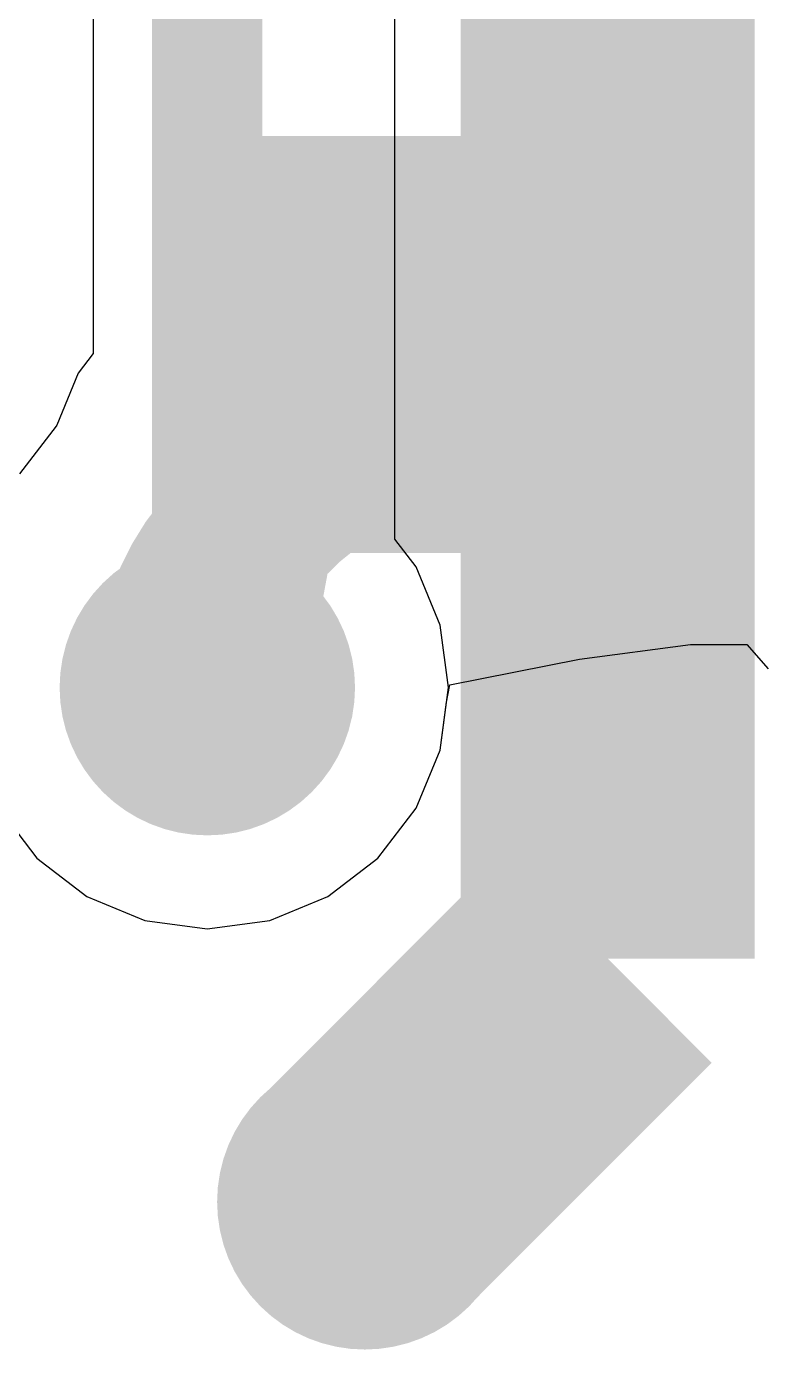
# Model space of a CAD drawing. Extents: x 56.2 to 141.8, y 48 to 96.4.
# Drawn here: x 111.17 to 113.169, y 57.129 to 60.724 of the extents above; entities that cross this region are included whole.
import ezdxf

# ---------------------------------------------------------------- set-up
doc = ezdxf.new("R2010")
doc.units = 0
doc.header["$MEASUREMENT"] = 0
for name, color, linetype in [('BOTTOMLAYER', 5, 'CONTINUOUS'), ('BOTTOMPASTE', 16, 'CONTINUOUS'), ('BOTTOMSOLDER', 6, 'CONTINUOUS'), ('MULTILAYER', 9, 'CONTINUOUS'), ('TOPLAYER', 1, 'CONTINUOUS'), ('TOPSOLDER', 216, 'CONTINUOUS')]:
    doc.layers.add(name, color=color, linetype=linetype)

msp = doc.modelspace()

# ---------------------------------------------------------------- linework, layer by layer
at = {"layer": 'BOTTOMLAYER'}
for p, q in [((111.351802, 60.890008), (111.351802, 60.584804)), ((111.351802, 60.584804), (111.351802, 59.835506)), ((111.351802, 59.835506), (111.311169, 59.782553)), ((111.311169, 59.782553), (111.252508, 59.640932)), ((111.251335, 59.6381), (111.151721, 59.508283)), ((111.252508, 59.640932), (111.251335, 59.6381)), ((112.673625, 59.005041), (112.97552, 59.044802)), ((112.97552, 59.044802), (113.129309, 59.044802)), ((113.129309, 59.044802), (113.187193, 58.978797)), ((112.321632, 58.934962), (112.673625, 59.005041)), ((112.312437, 58.888742), (112.321632, 58.934962)), ((112.295267, 58.758315), (112.312437, 58.888742)), ((112.22977, 58.600198), (112.295267, 58.758315)), ((111.094228, 58.600198), (111.198416, 58.464417)), ((112.125582, 58.464417), (112.22977, 58.600198)), ((111.198416, 58.464417), (111.334194, 58.360229)), ((111.989804, 58.360229), (112.125582, 58.464417)), ((111.334194, 58.360229), (111.492314, 58.294732)), ((111.831684, 58.294732), (111.989804, 58.360229)), ((111.492314, 58.294732), (111.661999, 58.272393)), ((111.661999, 58.272393), (111.831684, 58.294732))]:
    msp.add_line(p, q, dxfattribs=at)
at = {"layer": 'BOTTOMLAYER', "const_width": 0.299999}
for points in [[(111.661999, 59.351802), (112.169999, 59.859802)], [(111.661999, 58.928), (111.661999, 59.351802)]]:
    msp.add_lwpolyline(points, dxfattribs=at)
for points in [[(111.811836, 58.934965, -0.211016), (112.169971, 59.859771)], [(111.811836, 58.934965, -0.211016), (112.169971, 59.859771)], [(111.811836, 58.934965, -0.211016), (112.169971, 59.859771)], [(111.811836, 58.934965, -0.211016), (112.169971, 59.859771)], [(111.811836, 58.934965, -0.211016), (112.169971, 59.859771)], [(111.811836, 58.934965, -0.211016), (112.169971, 59.859771)], [(111.811836, 58.934965, -0.211016), (112.169971, 59.859771)], [(111.811836, 58.934965, -0.211016), (112.169971, 59.859771)], [(111.811836, 58.934965, -0.211016), (112.169971, 59.859771)], [(111.811836, 58.934965, -0.211016), (112.169971, 59.859771)], [(111.811836, 58.934965, -0.211016), (112.169971, 59.859771)], [(111.811836, 58.934965, -0.211016), (112.169971, 59.859771)], [(111.811836, 58.934965, -0.211016), (112.169971, 59.859771)], [(111.811836, 58.934965, -0.211016), (112.169971, 59.859771)], [(111.661999, 59.187872, -0.34165), (112.170571, 59.84528)], [(111.661999, 59.187872, -0.34165), (112.170571, 59.84528)], [(111.661999, 59.187872, -0.34165), (112.170571, 59.84528)], [(111.661999, 59.187872, -0.34165), (112.170571, 59.84528)], [(111.661999, 59.187872, -0.34165), (112.170571, 59.84528)], [(111.661999, 59.187872, -0.34165), (112.170571, 59.84528)], [(111.661999, 59.187872, -0.34165), (112.170571, 59.84528)], [(111.661999, 59.187872, -0.34165), (112.170571, 59.84528)], [(111.661999, 59.187872, -0.34165), (112.170571, 59.84528)], [(111.661999, 59.187872, -0.34165), (112.170571, 59.84528)], [(111.661999, 59.187872, -0.34165), (112.170571, 59.84528)], [(111.661999, 59.187872, -0.34165), (112.170571, 59.84528)], [(111.661999, 59.187872, -0.34165), (112.170571, 59.84528)], [(111.661999, 59.187872, -0.34165), (112.170571, 59.84528)], [(111.661999, 58.800075, -0.34165), (112.245932, 59.554902)], [(111.661999, 58.800075, -0.34165), (112.245932, 59.554902)], [(111.661999, 58.800075, -0.34165), (112.245932, 59.554902)], [(111.661999, 58.800075, -0.34165), (112.245932, 59.554902)], [(111.661999, 58.800075, -0.34165), (112.245932, 59.554902)], [(111.661999, 58.800075, -0.34165), (112.245932, 59.554902)], [(111.661999, 58.800075, -0.34165), (112.245932, 59.554902)], [(111.661999, 58.800075, -0.34165), (112.245932, 59.554902)], [(111.661999, 58.800075, -0.34165), (112.245932, 59.554902)], [(111.661999, 58.800075, -0.34165), (112.245932, 59.554902)], [(111.661999, 58.800075, -0.34165), (112.245932, 59.554902)], [(111.661999, 58.800075, -0.34165), (112.245932, 59.554902)], [(111.661999, 58.800075, -0.34165), (112.245932, 59.554902)], [(111.661999, 58.800075, -0.34165), (112.245932, 59.554902)], [(111.512159, 58.921033, -0.211016), (111.689705, 59.37951)], [(111.512159, 58.921033, -0.211016), (111.689705, 59.37951)], [(111.512159, 58.921033, -0.211016), (111.689705, 59.37951)], [(111.512159, 58.921033, -0.211016), (111.689705, 59.37951)], [(111.512159, 58.921033, -0.211016), (111.689705, 59.37951)], [(111.512159, 58.921033, -0.211016), (111.689705, 59.37951)], [(111.512159, 58.921033, -0.211016), (111.689705, 59.37951)], [(111.512159, 58.921033, -0.211016), (111.689705, 59.37951)], [(111.512159, 58.921033, -0.211016), (111.689705, 59.37951)], [(111.512159, 58.921033, -0.211016), (111.689705, 59.37951)], [(111.512159, 58.921033, -0.211016), (111.689705, 59.37951)], [(111.512159, 58.921033, -0.211016), (111.689705, 59.37951)], [(111.512159, 58.921033, -0.211016), (111.689705, 59.37951)], [(111.512159, 58.921033, -0.211016), (111.689705, 59.37951)], [(111.661999, 59.29013, -0.198912), (111.555934, 59.034065)], [(111.661999, 59.29013, -0.198912), (111.555934, 59.034065)], [(111.661999, 59.29013, -0.198912), (111.555934, 59.034065)], [(111.661999, 59.29013, -0.198912), (111.555934, 59.034065)], [(111.661999, 59.29013, -0.198912), (111.555934, 59.034065)], [(111.661999, 59.29013, -0.198912), (111.555934, 59.034065)], [(111.661999, 59.29013, -0.198912), (111.555934, 59.034065)], [(111.661999, 59.29013, -0.198912), (111.555934, 59.034065)], [(111.661999, 59.29013, -0.198912), (111.555934, 59.034065)], [(111.661999, 59.29013, -0.198912), (111.555934, 59.034065)], [(111.661999, 59.29013, -0.198912), (111.555934, 59.034065)], [(111.661999, 59.29013, -0.198912), (111.555934, 59.034065)], [(111.661999, 59.29013, -0.198912), (111.555934, 59.034065)], [(111.661999, 59.29013, -0.198912), (111.555934, 59.034065)], [(111.768064, 59.034065, -0.198912), (111.661999, 59.29013)], [(111.768064, 59.034065, -0.198912), (111.661999, 59.29013)], [(111.768064, 59.034065, -0.198912), (111.661999, 59.29013)], [(111.768064, 59.034065, -0.198912), (111.661999, 59.29013)], [(111.768064, 59.034065, -0.198912), (111.661999, 59.29013)], [(111.768064, 59.034065, -0.198912), (111.661999, 59.29013)], [(111.768064, 59.034065, -0.198912), (111.661999, 59.29013)], [(111.768064, 59.034065, -0.198912), (111.661999, 59.29013)], [(111.768064, 59.034065, -0.198912), (111.661999, 59.29013)], [(111.768064, 59.034065, -0.198912), (111.661999, 59.29013)], [(111.768064, 59.034065, -0.198912), (111.661999, 59.29013)], [(111.768064, 59.034065, -0.198912), (111.661999, 59.29013)], [(111.768064, 59.034065, -0.198912), (111.661999, 59.29013)], [(111.768064, 59.034065, -0.198912), (111.661999, 59.29013)]]:
    msp.add_lwpolyline(points, format="xyb", dxfattribs=at)
at = {"layer": 'BOTTOMLAYER'}
for points, const_width in [([(112.094973, 59.859771, 1), (112.24497, 59.859771, 1)], 0.15), ([(112.094973, 59.859771, 1), (112.24497, 59.859771, 1)], 0.15), ([(112.094973, 59.859771, 1), (112.24497, 59.859771, 1)], 0.15), ([(112.094973, 59.859771, 1), (112.24497, 59.859771, 1)], 0.15), ([(112.094973, 59.859771, 1), (112.24497, 59.859771, 1)], 0.15), ([(112.094973, 59.859771, 1), (112.24497, 59.859771, 1)], 0.15), ([(112.094973, 59.859771, 1), (112.24497, 59.859771, 1)], 0.15), ([(112.094973, 59.859771, 1), (112.24497, 59.859771, 1)], 0.15), ([(112.094973, 59.859771, 1), (112.24497, 59.859771, 1)], 0.15), ([(112.094973, 59.859771, 1), (112.24497, 59.859771, 1)], 0.15), ([(112.094973, 59.859771, 1), (112.24497, 59.859771, 1)], 0.15), ([(112.094973, 59.859771, 1), (112.24497, 59.859771, 1)], 0.15), ([(112.094973, 59.859771, 1), (112.24497, 59.859771, 1)], 0.15), ([(112.094973, 59.859771, 1), (112.24497, 59.859771, 1)], 0.15), ([(112.095572, 59.84528, 1), (112.245569, 59.84528, 1)], 0.15), ([(112.095572, 59.84528, 1), (112.245569, 59.84528, 1)], 0.15), ([(112.095572, 59.84528, 1), (112.245569, 59.84528, 1)], 0.15), ([(112.095572, 59.84528, 1), (112.245569, 59.84528, 1)], 0.15), ([(112.095572, 59.84528, 1), (112.245569, 59.84528, 1)], 0.15), ([(112.095572, 59.84528, 1), (112.245569, 59.84528, 1)], 0.15), ([(112.095572, 59.84528, 1), (112.245569, 59.84528, 1)], 0.15), ([(112.095572, 59.84528, 1), (112.245569, 59.84528, 1)], 0.15), ([(112.095572, 59.84528, 1), (112.245569, 59.84528, 1)], 0.15), ([(112.095572, 59.84528, 1), (112.245569, 59.84528, 1)], 0.15), ([(112.095572, 59.84528, 1), (112.245569, 59.84528, 1)], 0.15), ([(112.095572, 59.84528, 1), (112.245569, 59.84528, 1)], 0.15), ([(112.095572, 59.84528, 1), (112.245569, 59.84528, 1)], 0.15), ([(112.095572, 59.84528, 1), (112.245569, 59.84528, 1)], 0.15), ([(112.170934, 59.554902, 1), (112.320931, 59.554902, 1)], 0.15), ([(112.170934, 59.554902, 1), (112.320931, 59.554902, 1)], 0.15), ([(112.170934, 59.554902, 1), (112.320931, 59.554902, 1)], 0.15), ([(112.170934, 59.554902, 1), (112.320931, 59.554902, 1)], 0.15), ([(112.170934, 59.554902, 1), (112.320931, 59.554902, 1)], 0.15), ([(112.170934, 59.554902, 1), (112.320931, 59.554902, 1)], 0.15), ([(112.170934, 59.554902, 1), (112.320931, 59.554902, 1)], 0.15), ([(112.170934, 59.554902, 1), (112.320931, 59.554902, 1)], 0.15), ([(112.170934, 59.554902, 1), (112.320931, 59.554902, 1)], 0.15), ([(112.170934, 59.554902, 1), (112.320931, 59.554902, 1)], 0.15), ([(112.170934, 59.554902, 1), (112.320931, 59.554902, 1)], 0.15), ([(112.170934, 59.554902, 1), (112.320931, 59.554902, 1)], 0.15), ([(112.170934, 59.554902, 1), (112.320931, 59.554902, 1)], 0.15), ([(112.170934, 59.554902, 1), (112.320931, 59.554902, 1)], 0.15), ([(111.614707, 59.37951, 1), (111.764704, 59.37951, 1)], 0.15), ([(111.614707, 59.37951, 1), (111.764704, 59.37951, 1)], 0.15), ([(111.614707, 59.37951, 1), (111.764704, 59.37951, 1)], 0.15), ([(111.614707, 59.37951, 1), (111.764704, 59.37951, 1)], 0.15), ([(111.614707, 59.37951, 1), (111.764704, 59.37951, 1)], 0.15), ([(111.614707, 59.37951, 1), (111.764704, 59.37951, 1)], 0.15), ([(111.614707, 59.37951, 1), (111.764704, 59.37951, 1)], 0.15), ([(111.614707, 59.37951, 1), (111.764704, 59.37951, 1)], 0.15), ([(111.614707, 59.37951, 1), (111.764704, 59.37951, 1)], 0.15), ([(111.614707, 59.37951, 1), (111.764704, 59.37951, 1)], 0.15), ([(111.614707, 59.37951, 1), (111.764704, 59.37951, 1)], 0.15), ([(111.614707, 59.37951, 1), (111.764704, 59.37951, 1)], 0.15), ([(111.614707, 59.37951, 1), (111.764704, 59.37951, 1)], 0.15), ([(111.614707, 59.37951, 1), (111.764704, 59.37951, 1)], 0.15), ([(111.587001, 59.29013, 1), (111.736998, 59.29013, 1)], 0.15), ([(111.587001, 59.29013, 1), (111.736998, 59.29013, 1)], 0.15), ([(111.587001, 59.29013, 1), (111.736998, 59.29013, 1)], 0.15), ([(111.587001, 59.29013, 1), (111.736998, 59.29013, 1)], 0.15), ([(111.587001, 59.29013, 1), (111.736998, 59.29013, 1)], 0.15), ([(111.587001, 59.29013, 1), (111.736998, 59.29013, 1)], 0.15), ([(111.587001, 59.29013, 1), (111.736998, 59.29013, 1)], 0.15), ([(111.587001, 59.29013, 1), (111.736998, 59.29013, 1)], 0.15), ([(111.587001, 59.29013, 1), (111.736998, 59.29013, 1)], 0.15), ([(111.587001, 59.29013, 1), (111.736998, 59.29013, 1)], 0.15), ([(111.587001, 59.29013, 1), (111.736998, 59.29013, 1)], 0.15), ([(111.587001, 59.29013, 1), (111.736998, 59.29013, 1)], 0.15), ([(111.587001, 59.29013, 1), (111.736998, 59.29013, 1)], 0.15), ([(111.587001, 59.29013, 1), (111.736998, 59.29013, 1)], 0.15), ([(111.587001, 59.29013, 1), (111.736998, 59.29013, 1)], 0.15), ([(111.587001, 59.29013, 1), (111.736998, 59.29013, 1)], 0.15), ([(111.587001, 59.29013, 1), (111.736998, 59.29013, 1)], 0.15), ([(111.587001, 59.29013, 1), (111.736998, 59.29013, 1)], 0.15), ([(111.587001, 59.29013, 1), (111.736998, 59.29013, 1)], 0.15), ([(111.587001, 59.29013, 1), (111.736998, 59.29013, 1)], 0.15), ([(111.587001, 59.29013, 1), (111.736998, 59.29013, 1)], 0.15), ([(111.587001, 59.29013, 1), (111.736998, 59.29013, 1)], 0.15), ([(111.587001, 59.29013, 1), (111.736998, 59.29013, 1)], 0.15), ([(111.587001, 59.29013, 1), (111.736998, 59.29013, 1)], 0.15), ([(111.587001, 59.29013, 1), (111.736998, 59.29013, 1)], 0.15), ([(111.587001, 59.29013, 1), (111.736998, 59.29013, 1)], 0.15), ([(111.587001, 59.29013, 1), (111.736998, 59.29013, 1)], 0.15), ([(111.587001, 59.29013, 1), (111.736998, 59.29013, 1)], 0.15), ([(111.587001, 59.187872, 1), (111.736998, 59.187872, 1)], 0.15), ([(111.587001, 59.187872, 1), (111.736998, 59.187872, 1)], 0.15), ([(111.587001, 59.187872, 1), (111.736998, 59.187872, 1)], 0.15), ([(111.587001, 59.187872, 1), (111.736998, 59.187872, 1)], 0.15), ([(111.587001, 59.187872, 1), (111.736998, 59.187872, 1)], 0.15), ([(111.587001, 59.187872, 1), (111.736998, 59.187872, 1)], 0.15), ([(111.587001, 59.187872, 1), (111.736998, 59.187872, 1)], 0.15), ([(111.587001, 59.187872, 1), (111.736998, 59.187872, 1)], 0.15), ([(111.587001, 59.187872, 1), (111.736998, 59.187872, 1)], 0.15), ([(111.587001, 59.187872, 1), (111.736998, 59.187872, 1)], 0.15), ([(111.587001, 59.187872, 1), (111.736998, 59.187872, 1)], 0.15), ([(111.587001, 59.187872, 1), (111.736998, 59.187872, 1)], 0.15), ([(111.587001, 59.187872, 1), (111.736998, 59.187872, 1)], 0.15), ([(111.587001, 59.187872, 1), (111.736998, 59.187872, 1)], 0.15), ([(111.511999, 58.928, 1), (111.811999, 58.928, 1)], 0.299999), ([(111.480935, 59.034065, 1), (111.630932, 59.034065, 1)], 0.15), ([(111.480935, 59.034065, 1), (111.630932, 59.034065, 1)], 0.15), ([(111.480935, 59.034065, 1), (111.630932, 59.034065, 1)], 0.15), ([(111.480935, 59.034065, 1), (111.630932, 59.034065, 1)], 0.15), ([(111.480935, 59.034065, 1), (111.630932, 59.034065, 1)], 0.15), ([(111.480935, 59.034065, 1), (111.630932, 59.034065, 1)], 0.15), ([(111.480935, 59.034065, 1), (111.630932, 59.034065, 1)], 0.15), ([(111.480935, 59.034065, 1), (111.630932, 59.034065, 1)], 0.15), ([(111.480935, 59.034065, 1), (111.630932, 59.034065, 1)], 0.15), ([(111.480935, 59.034065, 1), (111.630932, 59.034065, 1)], 0.15), ([(111.480935, 59.034065, 1), (111.630932, 59.034065, 1)], 0.15), ([(111.480935, 59.034065, 1), (111.630932, 59.034065, 1)], 0.15), ([(111.480935, 59.034065, 1), (111.630932, 59.034065, 1)], 0.15), ([(111.480935, 59.034065, 1), (111.630932, 59.034065, 1)], 0.15), ([(111.693066, 59.034065, 1), (111.843063, 59.034065, 1)], 0.15), ([(111.693066, 59.034065, 1), (111.843063, 59.034065, 1)], 0.15), ([(111.693066, 59.034065, 1), (111.843063, 59.034065, 1)], 0.15), ([(111.693066, 59.034065, 1), (111.843063, 59.034065, 1)], 0.15), ([(111.693066, 59.034065, 1), (111.843063, 59.034065, 1)], 0.15), ([(111.693066, 59.034065, 1), (111.843063, 59.034065, 1)], 0.15), ([(111.693066, 59.034065, 1), (111.843063, 59.034065, 1)], 0.15), ([(111.693066, 59.034065, 1), (111.843063, 59.034065, 1)], 0.15), ([(111.693066, 59.034065, 1), (111.843063, 59.034065, 1)], 0.15), ([(111.693066, 59.034065, 1), (111.843063, 59.034065, 1)], 0.15), ([(111.693066, 59.034065, 1), (111.843063, 59.034065, 1)], 0.15), ([(111.693066, 59.034065, 1), (111.843063, 59.034065, 1)], 0.15), ([(111.693066, 59.034065, 1), (111.843063, 59.034065, 1)], 0.15), ([(111.693066, 59.034065, 1), (111.843063, 59.034065, 1)], 0.15), ([(111.437161, 58.921033, 1), (111.587158, 58.921033, 1)], 0.15), ([(111.437161, 58.921033, 1), (111.587158, 58.921033, 1)], 0.15), ([(111.437161, 58.921033, 1), (111.587158, 58.921033, 1)], 0.15), ([(111.437161, 58.921033, 1), (111.587158, 58.921033, 1)], 0.15), ([(111.437161, 58.921033, 1), (111.587158, 58.921033, 1)], 0.15), ([(111.437161, 58.921033, 1), (111.587158, 58.921033, 1)], 0.15), ([(111.437161, 58.921033, 1), (111.587158, 58.921033, 1)], 0.15), ([(111.437161, 58.921033, 1), (111.587158, 58.921033, 1)], 0.15), ([(111.437161, 58.921033, 1), (111.587158, 58.921033, 1)], 0.15), ([(111.437161, 58.921033, 1), (111.587158, 58.921033, 1)], 0.15), ([(111.437161, 58.921033, 1), (111.587158, 58.921033, 1)], 0.15), ([(111.437161, 58.921033, 1), (111.587158, 58.921033, 1)], 0.15), ([(111.437161, 58.921033, 1), (111.587158, 58.921033, 1)], 0.15), ([(111.437161, 58.921033, 1), (111.587158, 58.921033, 1)], 0.15), ([(111.736838, 58.934965, 1), (111.886835, 58.934965, 1)], 0.15), ([(111.736838, 58.934965, 1), (111.886835, 58.934965, 1)], 0.15), ([(111.736838, 58.934965, 1), (111.886835, 58.934965, 1)], 0.15), ([(111.736838, 58.934965, 1), (111.886835, 58.934965, 1)], 0.15), ([(111.736838, 58.934965, 1), (111.886835, 58.934965, 1)], 0.15), ([(111.736838, 58.934965, 1), (111.886835, 58.934965, 1)], 0.15), ([(111.736838, 58.934965, 1), (111.886835, 58.934965, 1)], 0.15), ([(111.736838, 58.934965, 1), (111.886835, 58.934965, 1)], 0.15), ([(111.736838, 58.934965, 1), (111.886835, 58.934965, 1)], 0.15), ([(111.736838, 58.934965, 1), (111.886835, 58.934965, 1)], 0.15), ([(111.736838, 58.934965, 1), (111.886835, 58.934965, 1)], 0.15), ([(111.736838, 58.934965, 1), (111.886835, 58.934965, 1)], 0.15), ([(111.736838, 58.934965, 1), (111.886835, 58.934965, 1)], 0.15), ([(111.736838, 58.934965, 1), (111.886835, 58.934965, 1)], 0.15), ([(111.587001, 58.800075, 1), (111.736998, 58.800075, 1)], 0.15), ([(111.587001, 58.800075, 1), (111.736998, 58.800075, 1)], 0.15), ([(111.587001, 58.800075, 1), (111.736998, 58.800075, 1)], 0.15), ([(111.587001, 58.800075, 1), (111.736998, 58.800075, 1)], 0.15), ([(111.587001, 58.800075, 1), (111.736998, 58.800075, 1)], 0.15), ([(111.587001, 58.800075, 1), (111.736998, 58.800075, 1)], 0.15), ([(111.587001, 58.800075, 1), (111.736998, 58.800075, 1)], 0.15), ([(111.587001, 58.800075, 1), (111.736998, 58.800075, 1)], 0.15), ([(111.587001, 58.800075, 1), (111.736998, 58.800075, 1)], 0.15), ([(111.587001, 58.800075, 1), (111.736998, 58.800075, 1)], 0.15), ([(111.587001, 58.800075, 1), (111.736998, 58.800075, 1)], 0.15), ([(111.587001, 58.800075, 1), (111.736998, 58.800075, 1)], 0.15), ([(111.587001, 58.800075, 1), (111.736998, 58.800075, 1)], 0.15), ([(111.587001, 58.800075, 1), (111.736998, 58.800075, 1)], 0.15), ([(111.9402, 57.531, 1), (112.2402, 57.531, 1)], 0.299999)]:
    msp.add_lwpolyline(points, format="xyb", close=True, dxfattribs=dict(at, const_width=const_width))
msp.add_solid([(112.681799, 59.394801), (112.681799, 60.324802), (111.701801, 59.394801), (111.701801, 60.324802)], dxfattribs=at)
at = {"layer": 'BOTTOMPASTE'}
msp.add_solid([(112.681799, 59.394801), (112.681799, 60.324802), (111.701801, 59.394801), (111.701801, 60.324802)], dxfattribs=at)
at = {"layer": 'BOTTOMSOLDER', "const_width": 0.401599}
for points in [[(111.461199, 58.928, 1), (111.862799, 58.928, 1)], [(111.8894, 57.531, 1), (112.291, 57.531, 1)]]:
    msp.add_lwpolyline(points, format="xyb", close=True, dxfattribs=at)
at = {"layer": 'BOTTOMSOLDER'}
msp.add_solid([(112.783399, 59.293201), (112.783399, 60.426402), (111.600201, 59.293201), (111.600201, 60.426402)], dxfattribs=at)
at = {"layer": 'MULTILAYER', "const_width": 0.299999}
for points in [[(111.511999, 58.928, 1), (111.811999, 58.928, 1)], [(111.9402, 57.531, 1), (112.2402, 57.531, 1)]]:
    msp.add_lwpolyline(points, format="xyb", close=True, dxfattribs=at)
at = {"layer": 'TOPLAYER'}
for p, q in [((112.171795, 59.331357), (112.171795, 60.830602)), ((112.22977, 59.255802), (112.171795, 59.331357)), ((112.295267, 59.097685), (112.22977, 59.255802)), ((112.317606, 58.928), (112.295267, 59.097685)), ((112.295267, 58.758315), (112.317606, 58.928)), ((112.22977, 58.600198), (112.295267, 58.758315)), ((111.094228, 58.600198), (111.198416, 58.464417)), ((112.125582, 58.464417), (112.22977, 58.600198)), ((111.198416, 58.464417), (111.334194, 58.360229)), ((111.989804, 58.360229), (112.125582, 58.464417)), ((111.334194, 58.360229), (111.492314, 58.294732)), ((111.831684, 58.294732), (111.989804, 58.360229)), ((111.492314, 58.294732), (111.661999, 58.272393)), ((111.661999, 58.272393), (111.831684, 58.294732))]:
    msp.add_line(p, q, dxfattribs=at)
for points, const_width in [([(112.7506, 58.1914), (112.7506, 63.8048)], 0.800001), ([(111.661999, 58.928), (111.661999, 61.9806)], 0.299999), ([(112.0902, 57.531), (112.7506, 58.1914)], 0.800001)]:
    msp.add_lwpolyline(points, dxfattribs=dict(at, const_width=const_width))
at = {"layer": 'TOPLAYER', "const_width": 0.299999}
for points in [[(111.661999, 59.29013, -0.198912), (111.555934, 59.034065)], [(111.661999, 59.29013, -0.198912), (111.555934, 59.034065)], [(111.661999, 59.29013, -0.198912), (111.555934, 59.034065)], [(111.661999, 59.29013, -0.198912), (111.555934, 59.034065)], [(111.661999, 59.29013, -0.198912), (111.555934, 59.034065)], [(111.661999, 59.29013, -0.198912), (111.555934, 59.034065)], [(111.661999, 59.29013, -0.198912), (111.555934, 59.034065)], [(111.661999, 59.29013, -0.198912), (111.555934, 59.034065)], [(111.661999, 59.29013, -0.198912), (111.555934, 59.034065)], [(111.661999, 59.29013, -0.198912), (111.555934, 59.034065)], [(111.661999, 59.29013, -0.198912), (111.555934, 59.034065)], [(111.661999, 59.29013, -0.198912), (111.555934, 59.034065)], [(111.661999, 59.29013, -0.198912), (111.555934, 59.034065)], [(111.661999, 59.29013, -0.198912), (111.555934, 59.034065)], [(111.768064, 59.034065, -0.198912), (111.661999, 59.29013)], [(111.768064, 59.034065, -0.198912), (111.661999, 59.29013)], [(111.768064, 59.034065, -0.198912), (111.661999, 59.29013)], [(111.768064, 59.034065, -0.198912), (111.661999, 59.29013)], [(111.768064, 59.034065, -0.198912), (111.661999, 59.29013)], [(111.768064, 59.034065, -0.198912), (111.661999, 59.29013)], [(111.768064, 59.034065, -0.198912), (111.661999, 59.29013)], [(111.768064, 59.034065, -0.198912), (111.661999, 59.29013)], [(111.768064, 59.034065, -0.198912), (111.661999, 59.29013)], [(111.768064, 59.034065, -0.198912), (111.661999, 59.29013)], [(111.768064, 59.034065, -0.198912), (111.661999, 59.29013)], [(111.768064, 59.034065, -0.198912), (111.661999, 59.29013)], [(111.768064, 59.034065, -0.198912), (111.661999, 59.29013)], [(111.768064, 59.034065, -0.198912), (111.661999, 59.29013)]]:
    msp.add_lwpolyline(points, format="xyb", dxfattribs=at)
at = {"layer": 'TOPLAYER'}
for points, const_width in [([(111.587001, 59.29013, 1), (111.736998, 59.29013, 1)], 0.15), ([(111.587001, 59.29013, 1), (111.736998, 59.29013, 1)], 0.15), ([(111.587001, 59.29013, 1), (111.736998, 59.29013, 1)], 0.15), ([(111.587001, 59.29013, 1), (111.736998, 59.29013, 1)], 0.15), ([(111.587001, 59.29013, 1), (111.736998, 59.29013, 1)], 0.15), ([(111.587001, 59.29013, 1), (111.736998, 59.29013, 1)], 0.15), ([(111.587001, 59.29013, 1), (111.736998, 59.29013, 1)], 0.15), ([(111.587001, 59.29013, 1), (111.736998, 59.29013, 1)], 0.15), ([(111.587001, 59.29013, 1), (111.736998, 59.29013, 1)], 0.15), ([(111.587001, 59.29013, 1), (111.736998, 59.29013, 1)], 0.15), ([(111.587001, 59.29013, 1), (111.736998, 59.29013, 1)], 0.15), ([(111.587001, 59.29013, 1), (111.736998, 59.29013, 1)], 0.15), ([(111.587001, 59.29013, 1), (111.736998, 59.29013, 1)], 0.15), ([(111.587001, 59.29013, 1), (111.736998, 59.29013, 1)], 0.15), ([(111.587001, 59.29013, 1), (111.736998, 59.29013, 1)], 0.15), ([(111.587001, 59.29013, 1), (111.736998, 59.29013, 1)], 0.15), ([(111.587001, 59.29013, 1), (111.736998, 59.29013, 1)], 0.15), ([(111.587001, 59.29013, 1), (111.736998, 59.29013, 1)], 0.15), ([(111.587001, 59.29013, 1), (111.736998, 59.29013, 1)], 0.15), ([(111.587001, 59.29013, 1), (111.736998, 59.29013, 1)], 0.15), ([(111.587001, 59.29013, 1), (111.736998, 59.29013, 1)], 0.15), ([(111.587001, 59.29013, 1), (111.736998, 59.29013, 1)], 0.15), ([(111.587001, 59.29013, 1), (111.736998, 59.29013, 1)], 0.15), ([(111.587001, 59.29013, 1), (111.736998, 59.29013, 1)], 0.15), ([(111.587001, 59.29013, 1), (111.736998, 59.29013, 1)], 0.15), ([(111.587001, 59.29013, 1), (111.736998, 59.29013, 1)], 0.15), ([(111.587001, 59.29013, 1), (111.736998, 59.29013, 1)], 0.15), ([(111.587001, 59.29013, 1), (111.736998, 59.29013, 1)], 0.15), ([(111.511999, 58.928, 1), (111.811999, 58.928, 1)], 0.299999), ([(111.480935, 59.034065, 1), (111.630932, 59.034065, 1)], 0.15), ([(111.480935, 59.034065, 1), (111.630932, 59.034065, 1)], 0.15), ([(111.480935, 59.034065, 1), (111.630932, 59.034065, 1)], 0.15), ([(111.480935, 59.034065, 1), (111.630932, 59.034065, 1)], 0.15), ([(111.480935, 59.034065, 1), (111.630932, 59.034065, 1)], 0.15), ([(111.480935, 59.034065, 1), (111.630932, 59.034065, 1)], 0.15), ([(111.480935, 59.034065, 1), (111.630932, 59.034065, 1)], 0.15), ([(111.480935, 59.034065, 1), (111.630932, 59.034065, 1)], 0.15), ([(111.480935, 59.034065, 1), (111.630932, 59.034065, 1)], 0.15), ([(111.480935, 59.034065, 1), (111.630932, 59.034065, 1)], 0.15), ([(111.480935, 59.034065, 1), (111.630932, 59.034065, 1)], 0.15), ([(111.480935, 59.034065, 1), (111.630932, 59.034065, 1)], 0.15), ([(111.480935, 59.034065, 1), (111.630932, 59.034065, 1)], 0.15), ([(111.480935, 59.034065, 1), (111.630932, 59.034065, 1)], 0.15), ([(111.693066, 59.034065, 1), (111.843063, 59.034065, 1)], 0.15), ([(111.693066, 59.034065, 1), (111.843063, 59.034065, 1)], 0.15), ([(111.693066, 59.034065, 1), (111.843063, 59.034065, 1)], 0.15), ([(111.693066, 59.034065, 1), (111.843063, 59.034065, 1)], 0.15), ([(111.693066, 59.034065, 1), (111.843063, 59.034065, 1)], 0.15), ([(111.693066, 59.034065, 1), (111.843063, 59.034065, 1)], 0.15), ([(111.693066, 59.034065, 1), (111.843063, 59.034065, 1)], 0.15), ([(111.693066, 59.034065, 1), (111.843063, 59.034065, 1)], 0.15), ([(111.693066, 59.034065, 1), (111.843063, 59.034065, 1)], 0.15), ([(111.693066, 59.034065, 1), (111.843063, 59.034065, 1)], 0.15), ([(111.693066, 59.034065, 1), (111.843063, 59.034065, 1)], 0.15), ([(111.693066, 59.034065, 1), (111.843063, 59.034065, 1)], 0.15), ([(111.693066, 59.034065, 1), (111.843063, 59.034065, 1)], 0.15), ([(111.693066, 59.034065, 1), (111.843063, 59.034065, 1)], 0.15), ([(111.9402, 57.531, 1), (112.2402, 57.531, 1)], 0.299999)]:
    msp.add_lwpolyline(points, format="xyb", close=True, dxfattribs=dict(at, const_width=const_width))
at = {"layer": 'TOPSOLDER', "const_width": 0.401599}
for points in [[(111.461199, 58.928, 1), (111.862799, 58.928, 1)], [(111.8894, 57.531, 1), (112.291, 57.531, 1)]]:
    msp.add_lwpolyline(points, format="xyb", close=True, dxfattribs=at)

doc.saveas('drawing.dxf')
